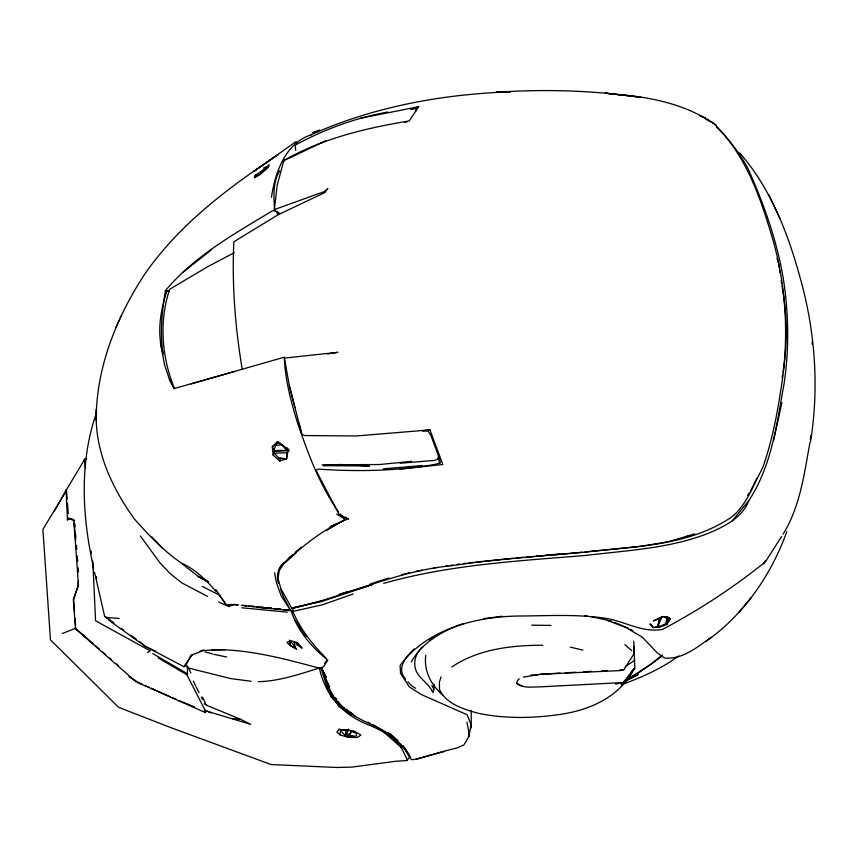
<?xml version="1.0" encoding="UTF-8"?>
<svg xmlns="http://www.w3.org/2000/svg" width="858" height="858" viewBox="0 0 858 858"><rect width="100%" height="100%" fill="white"/><g stroke="black" fill="none" stroke-linecap="round" stroke-linejoin="round"><path stroke-width="1.29" d="M216.291 591.773C206.392 580.373 195.796 569.54 181.778 563.288C163.663 551.136 148.67 535.06 134.277 518.833C113.599 490.1 97.329 456.392 96.203 420.431C95.892 368.221 116.463 317.278 144.766 274.088C179.215 224.378 228.453 187.58 278.292 154.461L253.593 171.621L296.246 141.452M416.302 109.91L416.312 108.237L410.821 109.416L418.725 106.692L409.202 120.924C365.733 128.153 322.394 138.417 283.816 160.467L277.145 185.403L274.388 209.577L323.487 191.902L327.863 188.492L324.946 192.557L278.464 214.564L233.869 241.774C231.789 284.298 235.178 326.919 242.149 368.886M471.192 727.981L471.214 710.746M268.972 164.479L268.886 166.355L260.424 174.399L254.461 177.595L255.555 174.817L255.244 175.665L268.361 165.916L263.599 167.964M662.097 616.773L657.614 626.63L653.067 627.573L651.211 624.42L649.817 624.023L653.067 627.573L659.523 627.219L666.795 624.538L666.827 618.607L663.663 616.387M433.344 692.084L433.601 688.566L431.81 685.488M340.133 734.898L336.883 732.142L338.974 729.364L353.85 730.941L360.886 735.006L357.593 737.483L348.284 737.365L340.133 734.898L340.476 730.426L345.42 735.767L348.616 729.3L345.42 735.767L345.849 730.362L347.694 729.654M279.837 442.653L277.381 441.784L272.329 446.664L273.112 455.094L279.794 461.046L286.583 458.74L287.055 452.724L288.427 451.201M810.338 439.65L810.703 435.682M325.901 657.893C312.258 644.379 300.514 629.107 292.739 611.432L293.136 607.464M78.464 580.684L77.692 587.076L73.638 599.957L74.549 611.733M345.753 518.972L348.627 518.983L339.318 514.843L315.959 470.227L318.329 469.133C357.368 471.75 396.771 471.106 435.381 464.296L440.079 462.923L438.009 458.955L438.288 456.735M415.98 110.875L416.312 108.237M658.719 620.999L658.043 625.868L659.523 627.219M279.923 213.621L274.528 210.457L271.997 211.068C234.062 234.041 194.305 256.092 165.412 290.615C161.905 311.508 159.76 332.872 163.106 353.936C156.724 333.022 160.274 311.046 167.085 290.733L169.594 291.184M810.553 441.602C818.671 390.883 815.658 338.685 803.109 288.931C790.529 240.272 773.24 191.195 739.585 152.821M66.388 489.897L84.845 459.073M433.665 690.711L434.137 684.298M666.012 623.691L667.063 620.602L670.43 618.736L667.074 616.741L661.69 616.902L653.346 620.902L660.059 618.286L658.043 625.868L660.596 626.018L666.012 623.691L666.827 618.607L670.43 618.736L666.795 624.538M274.206 453.206L274.506 451.394L273.584 450.482L277.381 441.784L288.181 449.313L286.583 458.74L279.118 458.344L274.206 453.206L287.055 452.724M810.006 442.245C804.246 473.487 800.214 506.66 783.086 534.137M782.099 377.638L782.56 375.01M783.022 372.383C787.633 343.79 787.14 314.243 782.003 285.746M444.776 751.018L457.26 747.844L463.899 744.959L468.886 736.454L471.063 724.678L467.095 714.725L421.085 694.433L409.298 686.883L400.536 673.273L400.085 665.583C426.19 629.279 475.514 616.655 518.189 616.023C546.149 615.894 574.184 614.092 602.005 617.846C622.704 619.841 641.494 633.386 662.601 629.364C698.852 610.177 733.547 587.558 765.357 561.84L781.67 536.347M383.655 583.386C449.474 564.618 518.329 560.993 586.207 555.394C628.882 550.182 672.833 548.434 712.934 531.381C727.477 524.796 742.856 516.409 748.83 500.622C771.9 465.604 776.865 423.455 784.158 383.172C788.888 351.169 788.727 318.565 784.48 286.508C778.753 245.442 764.703 205.888 747.844 168.189C739.532 153.099 728.935 139.007 716.505 127.102M773.584 440.604L781.885 402.702M271.428 197.329C275.182 172.533 285.188 143.007 311.518 134.674M633.762 641.13L634.823 667.824L623.069 682.56L538.545 686.947C531.37 686.829 522.554 688.524 516.731 683.333L517.417 680.609L519.315 678.85M345.667 517.106L345.753 519.658C321.482 530.126 300.836 547.844 281.209 565.272C277.67 570.688 276.265 577.273 278.55 583.472M279.794 461.046L280.577 458.258L286.583 458.74M657.614 626.63L660.059 618.286M96.654 412.312C79.033 462.28 82.186 516.634 93.543 567.621M294.101 642.224L295.388 648.273L289.779 645.227L290.883 641.709L296.825 649.409L289.779 645.227L287.001 642.331L290.744 640.701L297.544 642.749L301.877 647.983L296.289 644.326L296.107 642.61M441.066 676.833L439.425 682.003L439.489 689.5C446.353 704.15 463.406 709.008 477.724 713.18C505.619 719.047 534.48 718.361 562.537 714.038C592.331 709.266 620.431 695.881 634.823 667.824L631.038 672.2M68.533 517.782L68.35 518.35L73.777 519.734L75.697 540.336M273.112 455.094L274.506 451.394L289.125 450.439L282.1 444.916L275.418 445.334M78.646 584.995L73.284 599.141L75.44 628.335L75.912 629.472L86.712 638.062M786.84 531.574C771.363 574.624 744.036 614.628 706.359 641.076M279.676 170.763C272.447 182.775 273.874 197.05 274.528 210.457L278.732 212.977M115.819 327.552L121.568 315.154M750.525 491.141L756.788 478.346M351.437 735.563L349.163 736.271L351.287 731.391L356.209 733.311L356.681 736.025L349.163 736.271L351.458 730.351M763.684 563.835L765.272 560.628M54.097 511.55L66.441 489.543M64.736 493.447L42.9 529.322L50.461 639.864L118.586 707.335L171.589 727.916L271.074 764.542L336.722 767.481L351.801 767.116L395.72 761.26L406.713 760.596L410.328 756.681M278.786 569.894L283.483 562.869M523.434 677.144L540.465 674.259L620.624 670.559L623.841 669.658L633.847 654L634.041 646.321M108.848 620.216L145.099 646.267L183.912 666.709L191.838 654.858L203.829 650.428L224.785 649.678M411.293 661.893C421.214 644.186 438.642 633.15 457.078 625.9M747.608 495.441L749.956 492.31M422.694 646.793C415.497 653.163 412.516 662.923 416.548 671.846C420.785 679.622 429.214 684.051 432.7 692.224M324.474 663.491L326.887 660.424M414.092 648.895C406.07 656.799 395.892 668.339 405.62 679.204M732.357 520.656L748.83 500.622M738.856 612.451L751.265 597.479M190.326 656.67L191.838 654.858L185.457 665.658L183.912 666.709M190.369 656.788L192.782 654.461M288.267 558.451L292.192 554.954M429.837 640.025L433.751 636.926M662.258 654.976L650.857 664.36L623.637 681.831M296.257 552.756L283.344 564.36L279.365 570.484L277.938 578.292L280.748 588.245L291.752 608.44C345.667 596.771 395.774 570.849 451.254 565.808C495.785 559.073 540.765 556.231 585.574 552.112C634.909 546.396 689.435 545.978 731.949 516.784C747.039 504.504 753.324 484.791 762.494 468.221C773.037 438.921 778.27 408 782.743 377.263C788.373 332.668 785.681 286.829 773.916 243.404C761.432 200.193 746.825 155.62 713.674 123.434C685.188 104.161 650.439 97.018 616.688 94.348C576.576 90.004 536.089 89.511 495.86 92.332L510.564 91.827C442.192 94.198 372.887 106.8 310.435 135.071M295.227 552.359L301.287 547.189M182.926 272.34L211.057 250.118M662.119 656.177L638.352 673.047L628.024 678.775M204.461 703.796L205.352 703.152L202.456 697.136M678.742 655.898C661.368 668.736 641.323 677.552 621.085 684.823M711.196 637.355C697.404 646.857 682.282 660.006 664.403 657.957L657.196 652.82L642.492 637.344L626.297 627.681L607.41 620.441M451.748 667.031C478.196 649.098 511.572 645.205 542.867 645.248M625.268 666.73L634.695 660.338M147.673 652.541L150.268 650.943L95.57 620.774L92.803 561.153M326.244 530.694L344.605 519.658M335.146 524.152L330.148 526.941L345.753 519.658L340.465 514.028M234.127 252.778L208.419 266.291L169.734 289.232C158.848 320.924 161.658 357.775 174.614 388.738M233.558 604.332L229.065 606.66L218.758 601.962M624.989 681.07L638.191 674.602L623.669 682.046M289.361 158.119L325.954 140.615M295.742 150.3L295.066 145.163C324.163 129.515 355.233 117.814 387.805 112.023M438.009 458.955L434.867 460.381L400.085 463.245M288.256 158.591L283.816 160.467L284.116 161.1M352.702 735.574L348.284 737.365L346.3 734.362L349.903 734.169M62.151 633.601L75.44 628.335M668.918 541.516L694.648 533.88M86.776 458.472L84.277 459.352L85.446 468.275M353.185 594.004L322.458 604.783L292.739 611.432M312.537 132.69L319.755 130.18L313.696 132.743M347.694 591.634L339.007 594.562L372.243 584.62L321.182 601.651L294.412 607.196M370.012 584.084L373.734 582.829M458.204 625.375L464.167 623.412M374.989 582.432L388.824 578.045M160.382 342.106L164.382 364.178L169.391 379.247L174.131 388.567L234.92 371.364M200 651.072L203.453 650.032M388.524 732.786L404.697 748.294L411.454 759.662L415.54 759.373L443.532 751.329M191.098 383.912L284.33 357.175C285.092 379.858 291.001 401.855 297.705 423.412C308.301 454.225 319.766 485.36 338.706 512.14M415.54 759.373L444.626 751.372M291.752 608.44L322.962 600.621M401.576 574.688L409.277 572.833M404.837 122.308L407.4 121.772M360.553 118.243L418.725 106.692M615.465 684.073L623.069 682.56L623.562 683.676M415.755 571.449L422.254 570.173M542.696 555.555L536.196 556.316L559.727 553.871M687.194 536.207L689.811 535.724M667.696 541.859L641.355 546.224L584.963 551.919M327.499 353.979L337.88 352.306L284.416 358.108L289.361 385.875L294.97 407.614M433.976 567.867L436.507 567.481M445.399 566.141L447.93 565.754M450.471 565.379L453.013 564.993M456.821 564.414L459.47 564.071M463.449 563.556L466.098 563.223M468.758 562.88L472.737 562.365M483.644 618.618L502.273 616.259M400.043 469.176L442.835 464.478L429.933 429.89L422.554 430.813L428.11 431.134L430.813 435.263L439.725 459.33L440.079 462.923M546.6 555.105L550.504 554.654M513.77 558.236L475.332 562.119M516.291 557.968L523.777 557.303M411.475 461.347L379.547 464.532L322.2 464.811M554.665 554.836L582.325 552.177M258.29 681.67C279.408 681.22 299.367 674.173 319.315 668.007C325.761 696.524 343.457 715.615 370.806 725.793C386.261 732.7 401.383 741.226 409.395 756.928M429.933 429.89L356.327 435.971L304.708 435.542L301.887 434.48L298.916 422.962M383.387 468.822L422.329 465.508M232.357 604.429L226.34 604.944L218.897 594.798L202.22 586.379M526.265 557.099L534.952 556.413M279.118 458.344L280.577 458.258M540.465 674.259L560.081 673.133M565.315 672.833L575.782 672.243M583.633 671.793L591.462 671.353M601.823 670.817L607.003 670.538M619.959 669.862L623.841 669.658M273.584 450.482L289.125 450.439M531.66 625.182L550.933 625.407M211.958 649.656C249.099 649.023 285.103 658.976 320.645 668.511L323.788 666.248L327.831 660.231C311.615 647.018 296.965 630.533 291.034 610.07L290.637 610.692L241.345 605.319M234.331 604.954L226.34 604.944L215.873 589.575M295.066 145.163L295.817 145.163M531.048 674.924L537.719 675.289M169.23 291.27L165.412 290.615L167.085 290.733M251.201 681.273L230.995 678.646L188.127 667.953L186.004 666.001M232.421 718.639L240.487 719.283L250.697 724.366L204.107 710.338M256.928 607.303L271.353 608.472M275.289 608.794L280.545 609.223M165.412 290.615L169.38 290.948M119.112 618.382L106.124 617.438L104.579 616.13L94.573 572.34M241.795 607.786L287.366 612.162M256.413 606.992L262.827 607.614M265.401 607.861L271.814 608.483M274.388 608.73L279.526 609.223M283.376 609.598L288.513 610.092M237.452 604.826L234.856 604.493L237.473 604.718M244.004 605.373L246.621 605.63M251.844 606.156L254.461 606.413M260.993 607.067L263.599 607.335M268.833 607.85L271.439 608.118M277.971 608.772L280.587 609.03M234.824 604.482L238.631 604.922M242.439 605.362L246.257 605.812M248.788 606.102L253.871 606.703M280.941 443.618L277.048 443.103L272.329 446.664L273.959 450.214M584.641 615.636L587.183 615.99M591.001 616.516L611.711 621.278M338.717 729.332L345.849 730.362M213.857 654.322L226.619 657.024M346.3 734.362L349.163 735.016M70.367 518.875L72.833 519.476M570.388 647.114L582.872 650.139M204.912 651.801L212.58 653.968M194.487 706.874L178.861 700.568M664.843 616.527L670.43 618.736M74.582 520.763L69.133 518.586L67.428 520.291L66.109 489.821M154.923 689.875L151.212 688.384L154.815 689.971M145.259 685.756L148.949 687.247M204.858 703.839L206.939 705.405L240.487 719.283M614.071 622.254L628.174 628.099M205.48 710.456L211.315 712.934M699.645 115.658L705.469 118.19M344.197 707.796L341.784 706.745L334.234 697.479L329.504 688.899L321.428 667.953L326.179 677.37L321.278 667.578M152.821 653.603L185.886 672.822L205.33 710.746L205.523 712.666L135.832 681.67L81.907 634.362M157.218 691.033L170.442 696.857M172.855 697.919L176.458 699.506M141.559 684.255L128.968 676.801M155.727 651.34L145.099 646.267L142.471 643.843M338.031 701.705C353.024 720.988 379.804 724.785 397.94 740.475M516.731 683.333L522.651 686.432M207.593 596.449L181.746 582.85L170.227 573.67L159.717 562.548L140.358 535.96M208.601 581.906L198.359 576.469L182.604 564.199M352.895 713.953L339.285 706.82L326.78 686.164L320.838 667.867M367.921 722.05L370.227 723.294M372.533 724.538L378.314 727.659M207.743 581.595L198.359 576.469L208.473 582.25M106.499 617.985L109.931 619.905M630.469 629.236L632.7 630.544M158.408 658.075L187.505 675.117L187.43 665.883M716.215 125.064L705.212 118.329L708.29 120.721M415.658 688.288L411.722 685.885L407.904 681.702M336.722 514.081L345.753 519.658M113.9 622.94L104.579 616.13M121.353 628.346L123.488 629.89M130.942 635.306L136.272 639.178M139.468 641.494L141.591 643.039M389.811 733.665L393.822 736.925M346.364 709.105L355.008 716.205M109.534 657.936L111.508 659.652M116.452 663.92L118.425 665.626M76.587 629.332L93.576 644.09M95.581 645.827L99.571 649.302M102.574 651.908L105.577 654.504M624.871 644.68L631.692 650.621M401.094 747.275L379.472 728.281L392.46 736.925L401.094 747.275L407.55 760.209M296.203 642.717L301.877 647.983M204.89 703.485L206.939 705.405M350.976 715.497L331.295 697.2L326.78 686.164M336.765 699.442L335.028 697.672L336.529 699.688M162.151 547.822L151.887 536.936M442.996 695.388C431.37 685.134 423.67 671.203 425.761 655.265M286.626 447.533L288.181 449.313M282.1 444.916L286.422 450.075M276.834 212.569L278.464 214.564M294.444 619.379L306.167 636.55M403.26 745.656L409.62 755.576M169.391 379.247L174.131 388.567M196.171 686.968L199.024 692.631M201.298 697.168L202.445 699.431M329.3 686.035L325.279 677.895L329.504 688.899M193.35 681.145L195.603 685.799M188.009 667.084L190.894 673.09M768.639 194.509L780.147 218.908M280.716 589.65L283.108 596.106L290.637 610.692L281.188 595.87L276.533 582.957L274.56 572.833M776.994 258.515L778.185 262.355M78.389 584.105L74.002 523.273M289.361 385.875L301.887 434.48M466.945 722.104L468.822 731.853L468.886 736.454M96.171 576.437L96.622 579M778.581 263.631L779.182 267.535M779.59 270.131L779.986 272.737M781.198 280.545L781.595 283.14M205.223 710.134L205.523 712.666M76.169 545.484L76.534 549.345M812.086 341.87L812.301 344.498M75.064 618.275L75.568 624.817M74.903 524.238L75.107 526.887M75.697 534.824L75.89 537.473M76.491 545.409L76.78 549.377M77.274 555.984L77.67 561.282M78.164 567.889L78.464 571.857M66.559 491.13L67.149 499.12M67.45 503.12L68.232 513.781M91.216 551.061L91.409 553.667M75.783 627.766L75.912 629.472M289.532 640.089L289.779 645.227M93.34 565.197L93.404 569.133M96.117 409.545L96.203 420.431M255.512 176.448L254.461 177.595L260.017 174.045L267.825 167.299L255.512 176.448M340.615 464.5L323.359 465.658L369.476 465.98L340.615 464.5M288.417 609.856L285.789 609.652L288.427 609.813M623.669 95.217L605.448 93.157L640.947 97.254L623.669 95.217"/></g></svg>
